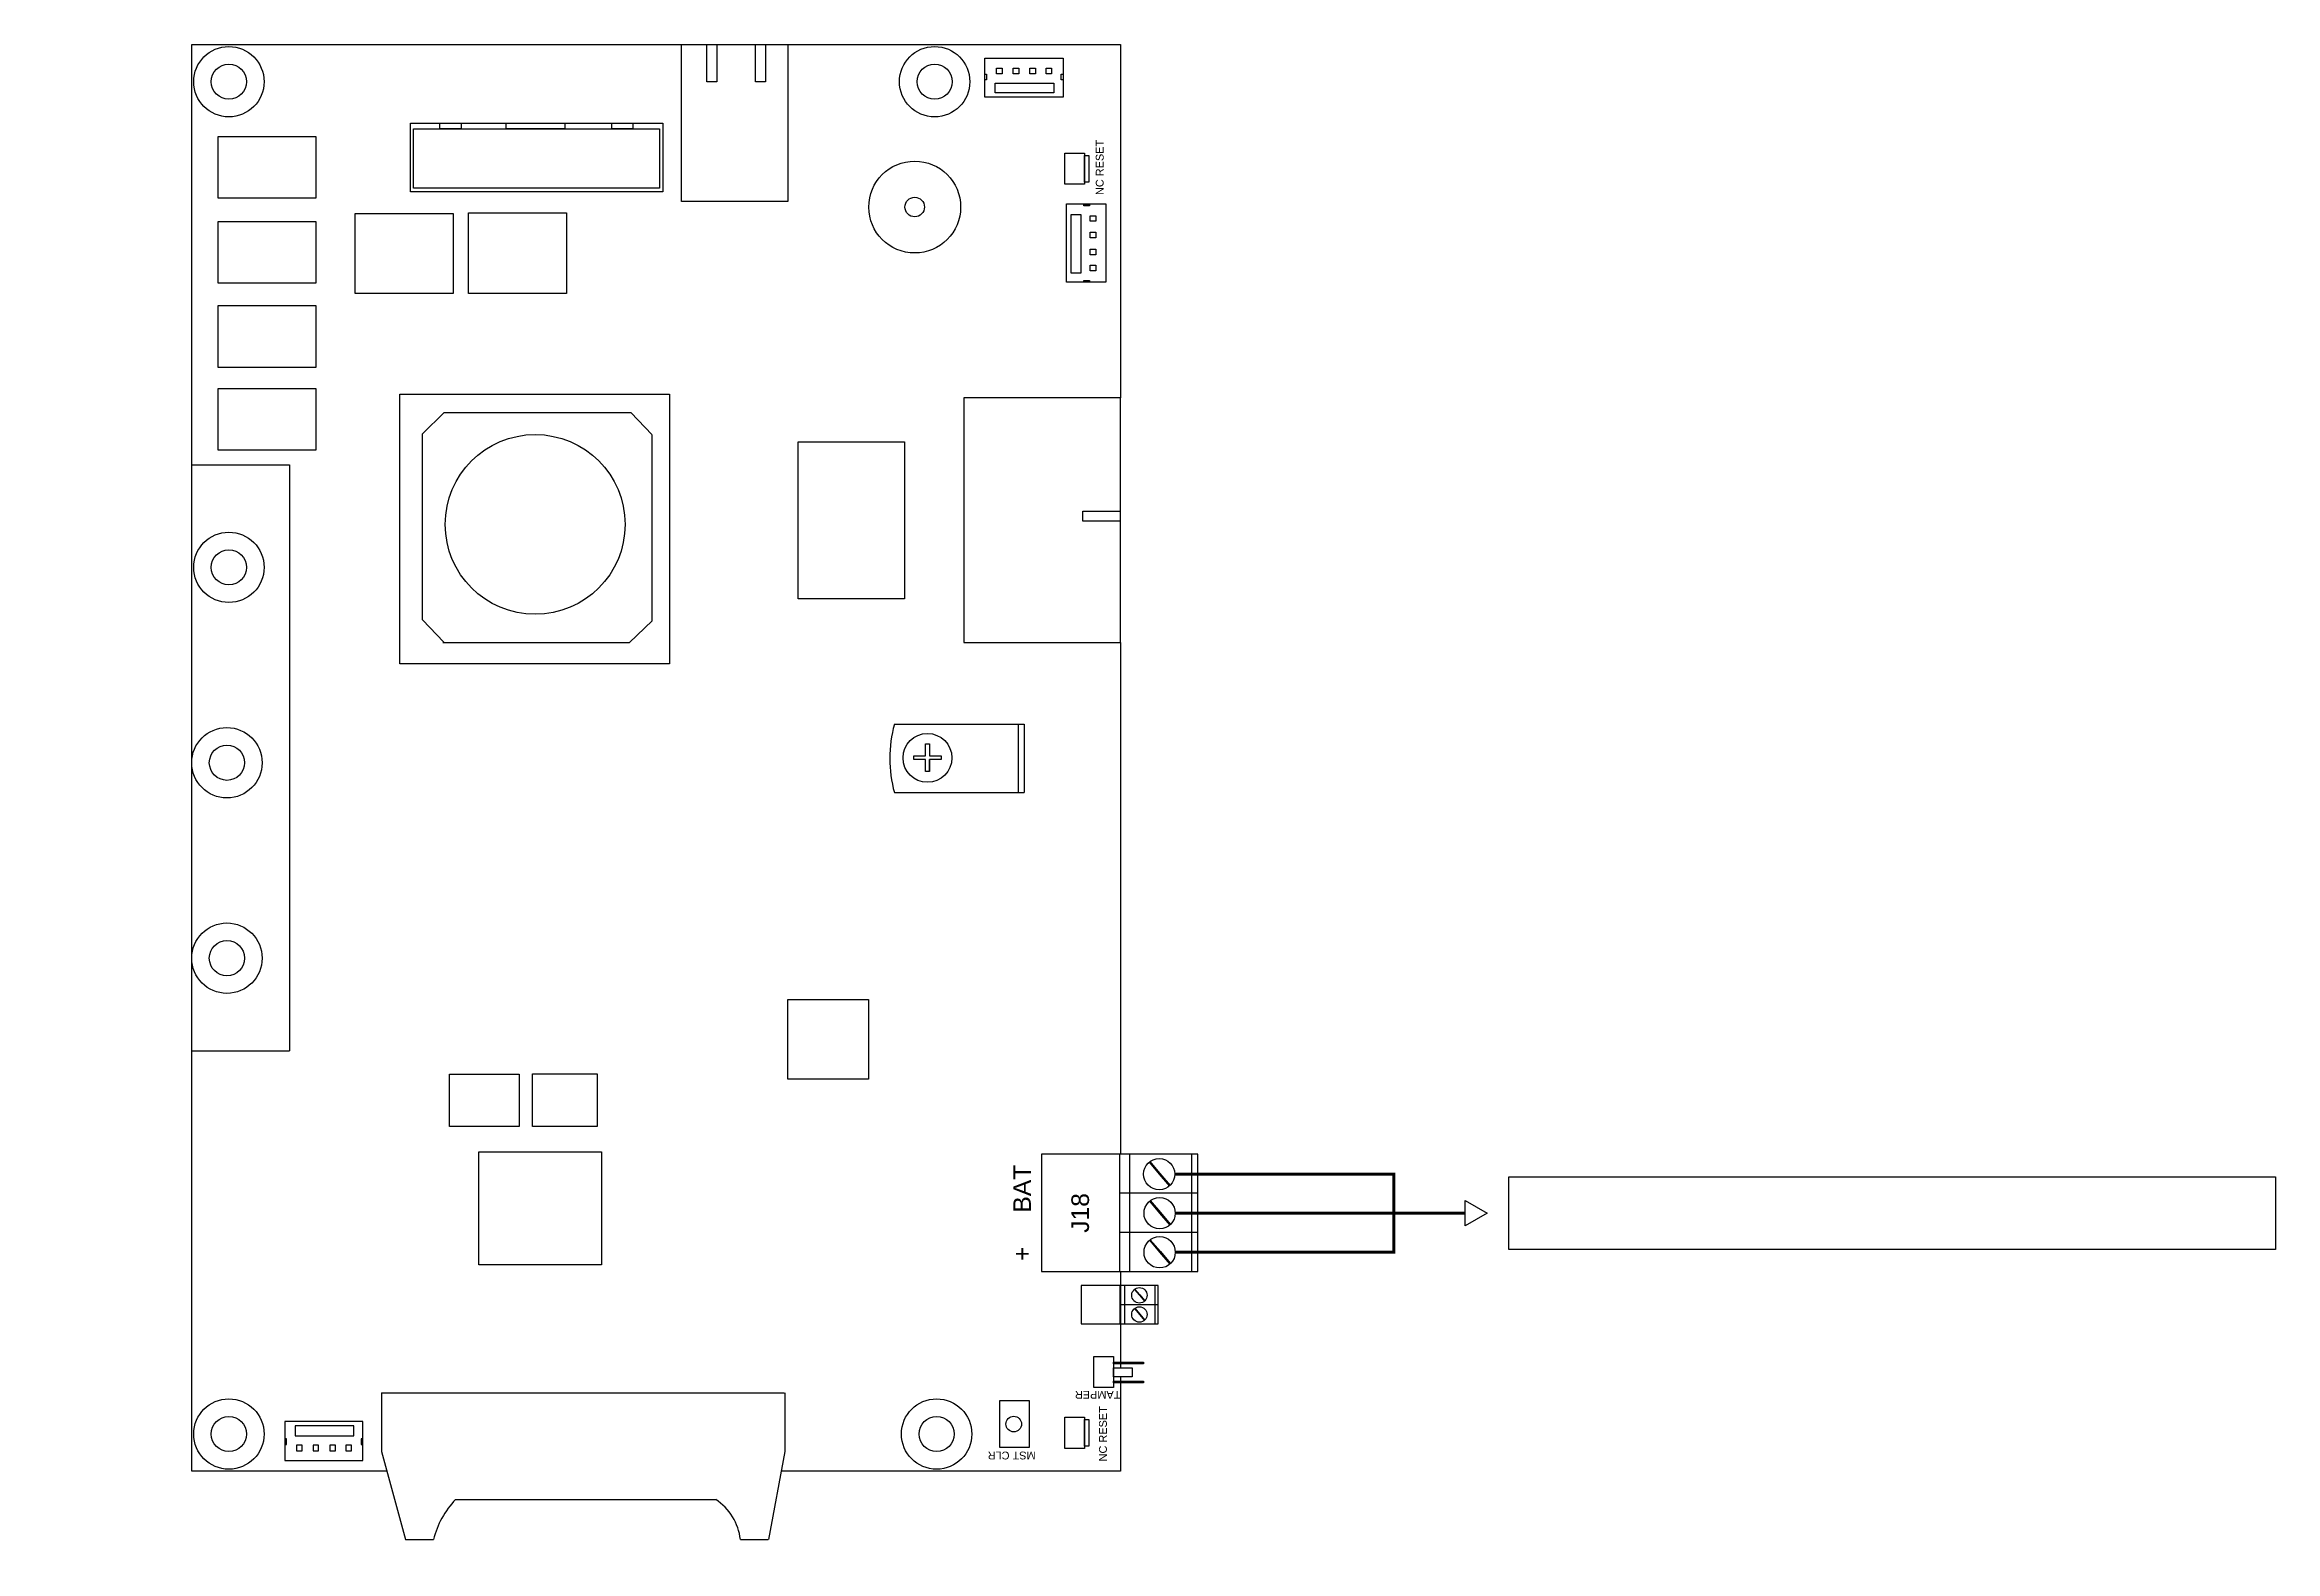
# Model space of a CAD drawing. Header units: millimetres. Extents: x 1632 to 58682, y 3551 to 42105.
import ezdxf
from ezdxf.enums import TextEntityAlignment as Align

# ---------------------------------------------------------------- set-up
doc = ezdxf.new("R2010")
doc.units = ezdxf.units.MM
doc.header["$LTSCALE"] = 12.5
doc.header["$MEASUREMENT"] = 0
doc.linetypes.add('HIDDEN', pattern=[0.375, 0.25, -0.125])
doc.styles.get("Standard").update_dxf_attribs({"font": 'arial.ttf'})

# ---------------------------------------------------------------- blocks, each defined once
blk = doc.blocks.new('Controller Board')
for p, q in [((5394, 5605), (5394, 42105)), ((5394, 42105), (21881, 42105)), ((17923, 42105), (20638, 42105)), ((17923, 38089), (17923, 42105)), ((18566, 41151), (18566, 42105)), ((18566, 42105), (18827, 42105)), ((18827, 42105), (18827, 41151)), ((19809, 41151), (19809, 42105)), ((19809, 42105), (20071, 42105)), ((20071, 42105), (20071, 41151)), ((20638, 42105), (20638, 38089)), ((21881, 42105), (29144, 42105)), ((25677, 40760), (25677, 41760)), ((25677, 41760), (27677, 41760)), ((27677, 41760), (27677, 40760)), ((29144, 42105), (29144, 33065)), ((18827, 41151), (18566, 41151)), ((20071, 41151), (19809, 41151)), ((25680, 41203), (25680, 41348)), ((25680, 41348), (25723, 41348)), ((25723, 41203), (25680, 41203)), ((25723, 41348), (25723, 41203)), ((25943, 40872), (25943, 41122)), ((25943, 41122), (27443, 41122)), ((25978, 41360), (25978, 41505)), ((25978, 41505), (26120, 41505)), ((26120, 41360), (25978, 41360)), ((26120, 41505), (26120, 41360)), ((26401, 41360), (26401, 41505)), ((26401, 41505), (26544, 41505)), ((26544, 41360), (26401, 41360)), ((26544, 41505), (26544, 41360)), ((26832, 41360), (26832, 41505)), ((26832, 41505), (26974, 41505)), ((26974, 41360), (26832, 41360)), ((26974, 41505), (26974, 41360)), ((27243, 41360), (27243, 41505)), ((27243, 41505), (27386, 41505)), ((27386, 41360), (27243, 41360)), ((27386, 41505), (27386, 41360)), ((27443, 41122), (27443, 40872)), ((27633, 41203), (27633, 41348)), ((27633, 41348), (27677, 41348)), ((27677, 41203), (27633, 41203)), ((27677, 41348), (27677, 41203)), ((27677, 40760), (25677, 40760)), ((27443, 40872), (25943, 40872)), ((10993, 40091), (17443, 40091)), ((10993, 38341), (10993, 40091)), ((10993, 40091), (17443, 40091)), ((10993, 38341), (10993, 40091)), ((10993, 40091), (17443, 40091)), ((10993, 38341), (10993, 40091)), ((11063, 39949), (17359, 39949)), ((11063, 38432), (11063, 39949)), ((11738, 39949), (11738, 40091)), ((11738, 40091), (12281, 40091)), ((12281, 39949), (11738, 39949)), ((12281, 40091), (12281, 39949)), ((13437, 39949), (13437, 40091)), ((13437, 40091), (14937, 40091)), ((14937, 39949), (13437, 39949)), ((14937, 40091), (14937, 39949)), ((16135, 39949), (16135, 40091)), ((16135, 40091), (16679, 40091)), ((16679, 39949), (16135, 39949)), ((16679, 40091), (16679, 39949)), ((17359, 39949), (17359, 38432)), ((17443, 40091), (17443, 38341)), ((17443, 40091), (17443, 38341)), ((17443, 40091), (17443, 38341)), ((6066, 39757), (8569, 39757)), ((6066, 38176), (6066, 39757)), ((8569, 39757), (8569, 38176)), ((27723, 39330), (28223, 39330)), ((27723, 38530), (27723, 39330)), ((28223, 39330), (28223, 38530)), ((28223, 39268), (28335, 39268)), ((28223, 38584), (28223, 39268)), ((28335, 39268), (28335, 38584)), ((17443, 38341), (10993, 38341)), ((17443, 38341), (10993, 38341)), ((17443, 38341), (10993, 38341)), ((17359, 38432), (11063, 38432)), ((28223, 38530), (27723, 38530)), ((28335, 38584), (28223, 38584)), ((8569, 38176), (6066, 38176)), ((9576, 37783), (12080, 37783)), ((9576, 35739), (9576, 37783)), ((12080, 37783), (12080, 35739)), ((12471, 37804), (14975, 37804)), ((12471, 35739), (12471, 37804)), ((14975, 37804), (14975, 35739)), ((20638, 38089), (17923, 38089)), ((27769, 36027), (27769, 38027)), ((27769, 38027), (28769, 38027)), ((27881, 37761), (28131, 37761)), ((27881, 36261), (27881, 37761)), ((28131, 37761), (28131, 36261)), ((28213, 38024), (28358, 38024)), ((28213, 37981), (28213, 38024)), ((28358, 37981), (28213, 37981)), ((28358, 38024), (28358, 37981)), ((28370, 37726), (28515, 37726)), ((28370, 37584), (28370, 37726)), ((28515, 37726), (28515, 37584)), ((28769, 38027), (28769, 36027)), ((6066, 37579), (8569, 37579)), ((6066, 35998), (6066, 37579)), ((8569, 37579), (8569, 35998)), ((28515, 37584), (28370, 37584)), ((28370, 37303), (28515, 37303)), ((28370, 37160), (28370, 37303)), ((28515, 37160), (28370, 37160)), ((28515, 37303), (28515, 37160)), ((28370, 36872), (28515, 36872)), ((28370, 36730), (28370, 36872)), ((28515, 36730), (28370, 36730)), ((28515, 36872), (28515, 36730)), ((8569, 35998), (6066, 35998)), ((28769, 36027), (27769, 36027)), ((28131, 36261), (27881, 36261)), ((28213, 36071), (28358, 36071)), ((28213, 36027), (28213, 36071)), ((28358, 36027), (28213, 36027)), ((28358, 36071), (28358, 36027)), ((28370, 36461), (28515, 36461)), ((28370, 36318), (28370, 36461)), ((28515, 36318), (28370, 36318)), ((28515, 36461), (28515, 36318)), ((6066, 35428), (8569, 35428)), ((6066, 33847), (6066, 35428)), ((8569, 35428), (8569, 33847)), ((12080, 35739), (9576, 35739)), ((14975, 35739), (12471, 35739)), ((8569, 33847), (6066, 33847)), ((6066, 33304), (8569, 33304)), ((6066, 31724), (6066, 33304)), ((8569, 33304), (8569, 31724)), ((10714, 33163), (17614, 33163)), ((10714, 26263), (10714, 33163)), ((17614, 33163), (17614, 26263)), ((11292, 32142), (11851, 32692)), ((11851, 32692), (16625, 32692)), ((17172, 32117), (16625, 32692)), ((29144, 33065), (25144, 33065)), ((25144, 33065), (25144, 26805)), ((29144, 26805), (29144, 33065)), ((11292, 27391), (11292, 32142)), ((17168, 27361), (17168, 32112)), ((8569, 31724), (6066, 31724)), ((20906, 31944), (23622, 31944)), ((20906, 27928), (20906, 31944)), ((23622, 31944), (23622, 27928)), ((5394, 31355), (7894, 31355)), ((7894, 31355), (7894, 16355)), ((28183, 30170), (29137, 30170)), ((28183, 29909), (28183, 30170)), ((29137, 29909), (28183, 29909)), ((29137, 30170), (29137, 29909)), ((11842, 26812), (11292, 27391)), ((23622, 27928), (20906, 27928)), ((17168, 27361), (16589, 26811)), ((17614, 26263), (10714, 26263)), ((11815, 26811), (16589, 26811)), ((25144, 26805), (29144, 26805)), ((29144, 26805), (29144, 13714)), ((23363, 24719), (26682, 24719)), ((26532, 24719), (26532, 22965)), ((26682, 24719), (26682, 22965)), ((24160, 23910), (24160, 24210)), ((24160, 24210), (24260, 24210)), ((24260, 24210), (24260, 23910)), ((23860, 23810), (23860, 23910)), ((23860, 23910), (24160, 23910)), ((24160, 23810), (23860, 23810)), ((24160, 23510), (24160, 23810)), ((24260, 23510), (24160, 23510)), ((24260, 23910), (24560, 23910)), ((24260, 23519), (24260, 23810)), ((24260, 23810), (24260, 23510)), ((24560, 23810), (24260, 23810)), ((24260, 23810), (24260, 23519)), ((24560, 23910), (24560, 23810)), ((23363, 22965), (26682, 22965)), ((20637, 17674), (22698, 17674)), ((20637, 15630), (20637, 17674)), ((22698, 17674), (22698, 15630)), ((5394, 16355), (7894, 16355)), ((11984, 15762), (13772, 15762)), ((11984, 14420), (11984, 15762)), ((13772, 15762), (13772, 14420)), ((14113, 15773), (15760, 15773)), ((14113, 14420), (14113, 15773)), ((15760, 15773), (15760, 14420)), ((22698, 15630), (20637, 15630)), ((13772, 14420), (11984, 14420)), ((15760, 14420), (14113, 14420)), ((12737, 13776), (15876, 13776)), ((12737, 10886), (12737, 13776)), ((15876, 13776), (15876, 10886)), ((31123, 13714), (27123, 13714)), ((27123, 13714), (27123, 10714)), ((29123, 13714), (29123, 10714)), ((29373, 13714), (29373, 10714)), ((30973, 10714), (30973, 13714)), ((31123, 10714), (31123, 13714)), ((29879, 13511), (30138, 13205)), ((29898, 13527), (30157, 13222)), ((30138, 13205), (30397, 12900)), ((30157, 13221), (30415, 12916)), ((31123, 12714), (29123, 12714)), ((29890, 12511), (30148, 12206)), ((29909, 12527), (30167, 12222)), ((30148, 12205), (30407, 11900)), ((30167, 12221), (30426, 11917)), ((31123, 11714), (29123, 11714)), ((29890, 11511), (30148, 11206)), ((29909, 11527), (30167, 11222)), ((15876, 10886), (12737, 10886)), ((30148, 11205), (30407, 10900)), ((30167, 11221), (30426, 10917)), ((27123, 10714), (31123, 10714)), ((30111, 10355), (28141, 10355)), ((28141, 10355), (28141, 9370)), ((29126, 10355), (29126, 9370)), ((29144, 10714), (29144, 8392)), ((29249, 10355), (29249, 9370)), ((30037, 9370), (30037, 10355)), ((30111, 9370), (30111, 10355)), ((30111, 9863), (29126, 9863)), ((29504, 10255), (29631, 10105)), ((29504, 9763), (29631, 9612)), ((29513, 10263), (29640, 10113)), ((29513, 9771), (29640, 9621)), ((29631, 10104), (29759, 9954)), ((29641, 10112), (29768, 9963)), ((28141, 9370), (30111, 9370)), ((29631, 9612), (29759, 9462)), ((29641, 9620), (29768, 9470)), ((28466, 8542), (28966, 8542)), ((28466, 7742), (28466, 8542)), ((28966, 8542), (28966, 7742)), ((28966, 8392), (29736, 8392)), ((28966, 8351), (28966, 8392)), ((29736, 8351), (28966, 8351)), ((28966, 8251), (29447, 8251)), ((28966, 8014), (28966, 8251)), ((29447, 8014), (28966, 8014)), ((29144, 8351), (29144, 8251)), ((29144, 8014), (29144, 7906)), ((29447, 8251), (29447, 8014)), ((29736, 8392), (29736, 8351)), ((10244, 7605), (20544, 7605)), ((10244, 7605), (10244, 6105)), ((20561, 7605), (20561, 6105)), ((28966, 7742), (28466, 7742)), ((28966, 7906), (29736, 7906)), ((28966, 7865), (28966, 7906)), ((29736, 7865), (28966, 7865)), ((29144, 7865), (29144, 5606)), ((29736, 7906), (29736, 7865)), ((9772, 6874), (7772, 6874)), ((7772, 6874), (7772, 5874)), ((9772, 5874), (9772, 6874)), ((26057, 7410), (26807, 7410)), ((26057, 6210), (26057, 7410)), ((26807, 7410), (26807, 6210)), ((27723, 6988), (28223, 6988)), ((27723, 6188), (27723, 6988)), ((28223, 6988), (28223, 6188)), ((28223, 6926), (28335, 6926)), ((28223, 6242), (28223, 6926)), ((28335, 6926), (28335, 6242)), ((7775, 6430), (7775, 6285)), ((7818, 6430), (7775, 6430)), ((7775, 6285), (7818, 6285)), ((7818, 6285), (7818, 6430)), ((8038, 6761), (8038, 6511)), ((9538, 6761), (8038, 6761)), ((8038, 6511), (9538, 6511)), ((9538, 6511), (9538, 6761)), ((9728, 6430), (9728, 6285)), ((9772, 6430), (9728, 6430)), ((9728, 6285), (9772, 6285)), ((9772, 6285), (9772, 6430)), ((7772, 5874), (9772, 5874)), ((8073, 6273), (8073, 6128)), ((8215, 6273), (8073, 6273)), ((8073, 6128), (8215, 6128)), ((8215, 6128), (8215, 6273)), ((8496, 6273), (8496, 6128)), ((8639, 6273), (8496, 6273)), ((8496, 6128), (8639, 6128)), ((8639, 6128), (8639, 6273)), ((8926, 6273), (8926, 6128)), ((9069, 6273), (8926, 6273)), ((8926, 6128), (9069, 6128)), ((9069, 6128), (9069, 6273)), ((9338, 6273), (9338, 6128)), ((9481, 6273), (9338, 6273)), ((9338, 6128), (9481, 6128)), ((9481, 6128), (9481, 6273)), ((10244, 6105), (10864, 3855)), ((20561, 6105), (20144, 3855)), ((26807, 6210), (26057, 6210)), ((28223, 6188), (27723, 6188)), ((28335, 6242), (28223, 6242)), ((10382, 5605), (5394, 5605)), ((10382, 5605), (5394, 5605)), ((29144, 5606), (20468, 5605)), ((25394, 5605), (20468, 5605)), ((12144, 4880), (18794, 4880)), ((10864, 3855), (11578, 3855)), ((19426, 3853), (20140, 3853))]:
    blk.add_line(p, q)
at = {"linetype": 'HIDDEN', "const_width": 75}
for points in [[(30538, 13205), (36136, 13205), (36136, 11205), (30548, 11205)], [(30548, 12205), (36136, 12205)], [(36136, 12205), (37960, 12205)]]:
    blk.add_lwpolyline(points, dxfattribs=at)
for points in [[(39081, 13134), (58682, 13134), (58682, 11276), (39081, 11276)], [(38521, 12205), (37960, 11881), (37960, 12529)]]:
    blk.add_lwpolyline(points, close=True)
for centre, radius in [((6344, 41155), 900), ((24394, 41155), 900), ((6344, 41155), 450), ((24394, 41155), 450), ((23884, 37949), 1175), ((23884, 37949), 250), ((14177, 29828), 2300), ((6344, 28730), 900), ((6344, 28730), 450), ((6294, 23730), 900), ((6294, 23730), 450), ((24210, 23855), 625), ((6294, 18730), 900), ((6294, 18730), 450), ((30138, 13205), 400), ((30148, 12205), 400), ((30148, 11205), 400), ((29631, 10104), 197), ((29631, 9612), 197), ((6344, 6555), 900), ((24444, 6555), 900), ((6344, 6555), 450), ((24444, 6555), 450), ((26417, 6809), 200)]:
    blk.add_circle(centre, radius)
for centre, radius, start, end in [((26615, 23842), 3367, 164.9066, 195.0934), ((13773, 3311), 2262, 136.0792, 166.0792), ((18014, 3692), 1421, 6.486, 56.7101)]:
    blk.add_arc(centre, radius, start, end)
for s, height, rotation, p in [('NC RESET', 200, 90, (28715, 38256)), ('+     BAT', 450, 90, (26855, 10981)), ('J18', 450, 90, (28341, 11705)), ('TAMPER', 200, 180, (29144, 7659)), ('NC RESET', 200, 90, (28798, 5854)), ('MST CLR', 200, 180, (26977, 6105))]:
    blk.add_text(s, height=height, rotation=rotation).set_placement(p)
at = {"insert": (1632, 5605), "char_height": 0.18, "attachment_point": 5}
blk.add_mtext('\\A1;0.000', dxfattribs=at)
at = {"insert": (5394, 3552), "char_height": 0.18, "attachment_point": 5, "rotation": 90}
blk.add_mtext('\\A1;0.000', dxfattribs=at)
blk.add_attdef('UNKNOWN', text='', height=450).set_placement((39945, 12212), align=Align.MIDDLE_LEFT)

msp = doc.modelspace()

# ---------------------------------------------------------------- block references
msp.add_blockref('Controller Board', (0, 0))

doc.saveas('drawing.dxf')
